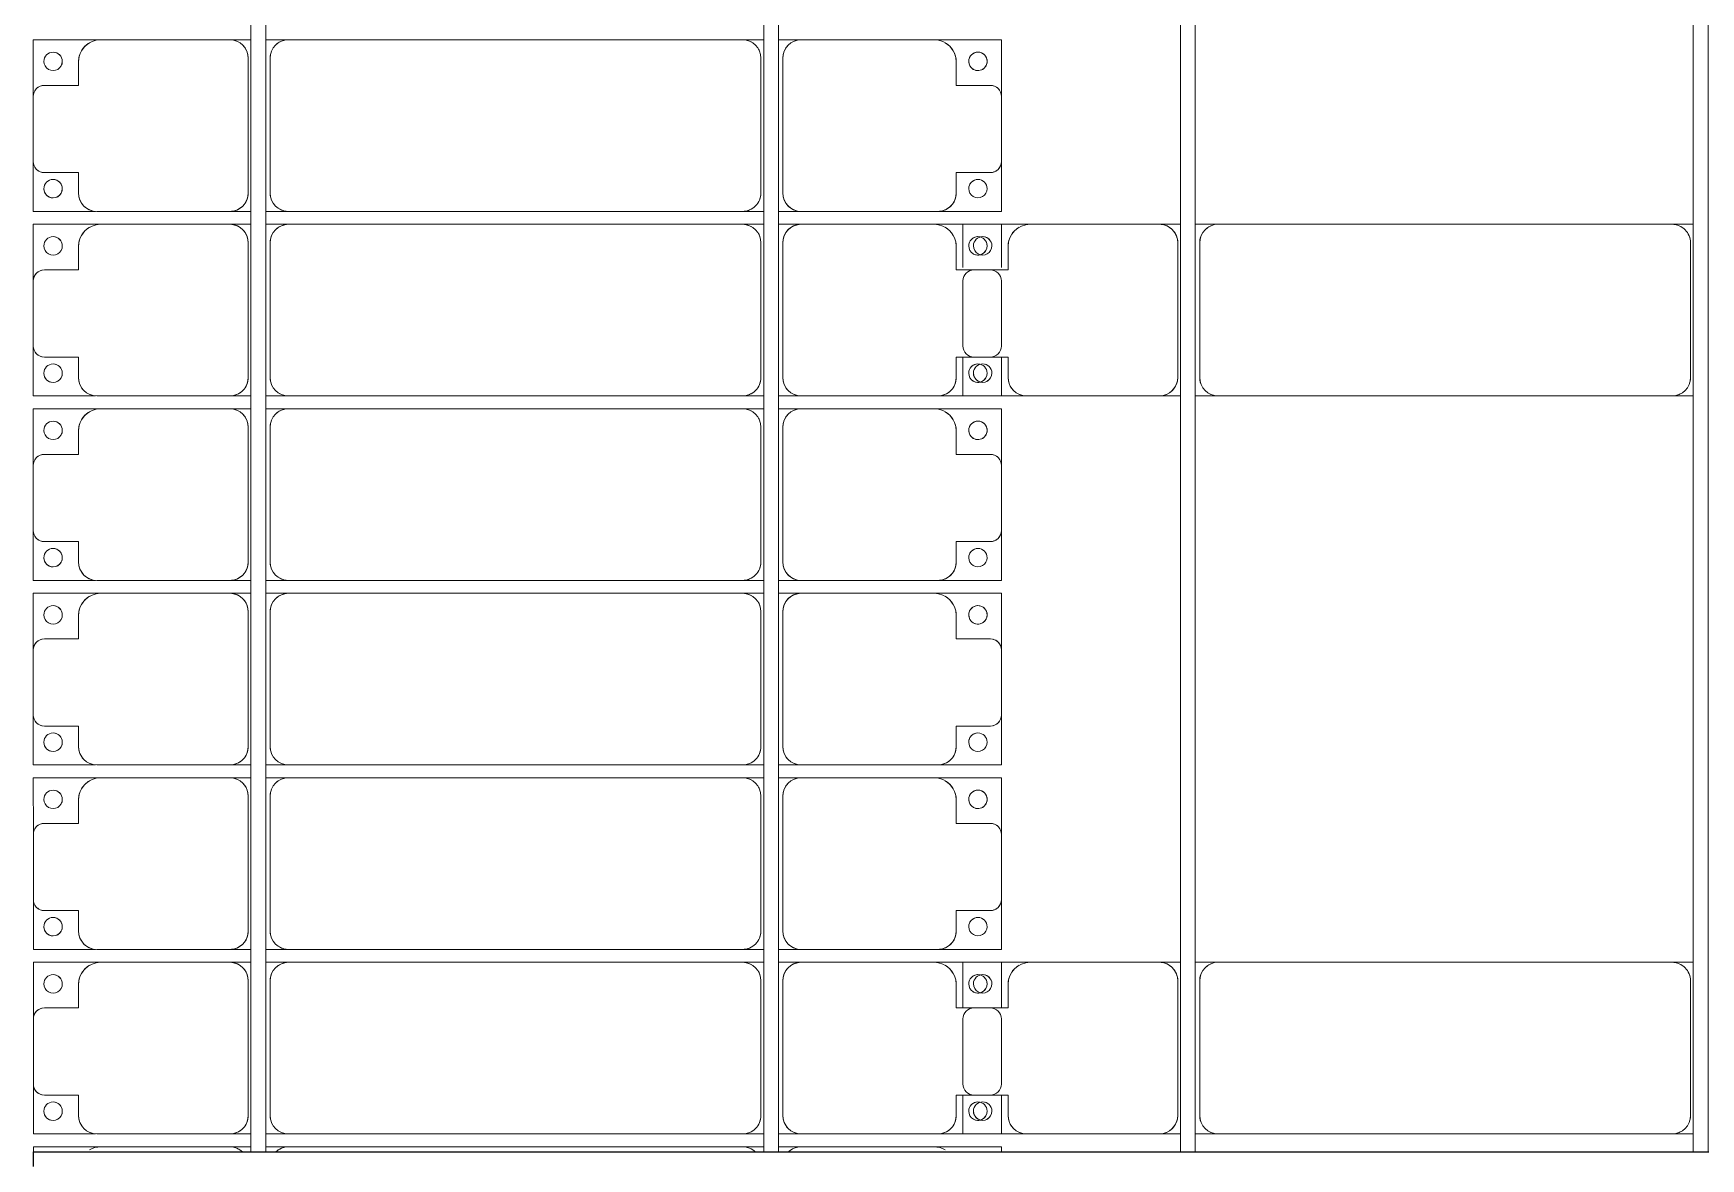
# Model space of a CAD drawing. Header units: millimetres. Extents: x -248177 to 167033, y 156986 to 268923.
# Drawn here: x -229723 to -225203, y 246440 to 249490 of the extents above; entities that cross this region are included whole.
import ezdxf

# ---------------------------------------------------------------- set-up
doc = ezdxf.new("R2010")
doc.units = ezdxf.units.MM
for name, color, linetype, lineweight in [('A-DETL-MBND', 5, 'Continuous', 9), ('A-GENM', 13, 'Continuous', 9), ('S-BEAM', 12, 'Continuous', 9)]:
    doc.layers.add(name, color=color, linetype=linetype, lineweight=lineweight)

# ---------------------------------------------------------------- blocks, each defined once
blk = doc.blocks.new('Dai phao do pin - DẢI PHAO ĐỠ PIN-V6-BỐ TRÍ KHUNG KẾT CẤU BÈ PIN 02')
at = {"layer": 'A-DETL-MBND', "color": 8}
for p, q in [((-1312.2, 241.6), (-1129.7, 241.6)), ((-1312.2, 124.5), (-1312.2, 241.6)), ((-1129.7, 241.6), (-1312.2, 241.6)), ((-779.7, 241.6), (-1129.7, 241.6)), ((-779.7, 241.6), (-722.2, 241.6)), ((-779.7, 241.6), (-722.2, 241.6)), ((-682.2, 241.6), (-620.3, 241.6)), ((-682.2, 241.6), (-620.3, 241.6)), ((610.3, 241.6), (-620.3, 241.6)), ((610.3, 241.6), (667.8, 241.6)), ((610.3, 241.6), (667.8, 241.6)), ((-1189.7, 181.6), (-1189.7, 118.2)), ((-729.7, -173.4), (-729.7, 191.6)), ((-670.3, 191.6), (-670.3, -173.4)), ((660.3, -173.4), (660.3, 191.6)), ((-1312.2, 143.8), (-1312.2, 132.4)), ((-1189.7, 118.2), (-1282.2, 118.2)), ((-1312.2, 88.2), (-1312.2, -88.2)), ((-1312.2, -223.4), (-1312.2, -118.2)), ((-1312.2, -125), (-1312.2, -137.6)), ((-1282.2, -118.2), (-1189.7, -118.2)), ((-1189.7, -118.2), (-1189.7, -173.4)), ((-1139.7, -223.4), (-1312.2, -223.4)), ((-1312.2, -223.4), (-1139.7, -223.4)), ((-1139.7, -223.4), (-779.7, -223.4)), ((-722.2, -223.4), (-779.7, -223.4)), ((-722.2, -223.4), (-779.7, -223.4)), ((-620.3, -223.4), (-682.2, -223.4)), ((-620.3, -223.4), (-682.2, -223.4)), ((-620.3, -223.4), (610.3, -223.4)), ((667.8, -223.4), (610.3, -223.4)), ((667.8, -223.4), (610.3, -223.4))]:
    blk.add_line(p, q, dxfattribs=at)
for centre, radius, start, end in [((-1129.7, 181.6), 60, 90, 180), ((-1129.7, 181.6), 60, 120, 180), ((-779.7, 191.6), 50, 360, 90), ((-779.7, 191.6), 50, 360, 75), ((-620.3, 191.6), 50, 90, 180), ((-620.3, 191.6), 50, 105, 135), ((610.3, 191.6), 50, 360, 90), ((610.3, 191.6), 50, 56.1526, 90), ((-1258.6, 183.2), 25, 0, 180), ((-1258.6, 183.2), 25, 90, 180), ((-1258.6, 183.2), 25, 180, 0), ((-1258.6, 183.2), 25, 180, 300), ((-1258.6, 183.2), 25, 30, 75), ((-620.3, 191.6), 50, 150, 180), ((610.3, 191.6), 50, 15, 30), ((-1282.2, 88.2), 30, 90, 180), ((-1282.2, -88.2), 30, 180, 270), ((-1258.6, -161.8), 25, 0, 180), ((-1258.6, -161.8), 25, 90, 180), ((-1258.6, -161.8), 25, 180, 0), ((-1258.6, -161.8), 25, 180, 270), ((-1258.6, -161.8), 25, 45, 75), ((-1258.6, -161.8), 25, 285, 330), ((-1139.7, -173.4), 50, 180, 270), ((-1139.7, -173.4), 50, 180, 255), ((-779.7, -173.4), 50, 270, 360), ((-779.7, -173.4), 50, 285, 360), ((-620.3, -173.4), 50, 180, 270), ((-620.3, -173.4), 50, 180, 210), ((610.3, -173.4), 50, 270, 360), ((610.3, -173.4), 50, 330, 360), ((-620.3, -173.4), 50, 240, 270), ((610.3, -173.4), 50, 285, 300)]:
    blk.add_arc(centre, radius, start, end, dxfattribs=at)
blk = doc.blocks.new('Dai phao do pin - DẢI PHAO ĐỠ PIN-V7-BỐ TRÍ KHUNG KẾT CẤU BÈ PIN 02')
at = {"layer": 'A-DETL-MBND', "color": 8}
for p, q in [((-1312.2, 241.6), (-1129.7, 241.6)), ((-1312.2, 118.2), (-1312.2, 241.6)), ((-1129.7, 241.6), (-1312.2, 241.6)), ((-779.7, 241.6), (-1129.7, 241.6)), ((-779.7, 241.6), (-722.2, 241.6)), ((-779.7, 241.6), (-722.2, 241.6)), ((-682.2, 241.6), (-620.3, 241.6)), ((-682.2, 241.6), (-620.3, 241.6)), ((610.3, 241.6), (-620.3, 241.6)), ((610.3, 241.6), (667.8, 241.6)), ((610.3, 241.6), (667.8, 241.6)), ((-1189.7, 181.6), (-1189.7, 118.2)), ((-729.7, -173.4), (-729.7, 191.6)), ((-670.3, 191.6), (-670.3, -173.4)), ((660.3, -173.4), (660.3, 191.6)), ((-1312.2, 143.8), (-1312.2, 132.4)), ((-1189.7, 118.2), (-1282.2, 118.2)), ((-1312.2, 88.2), (-1312.2, -88.2)), ((-1312.2, -223.4), (-1312.2, -118.2)), ((-1312.2, -125), (-1312.2, -137.6)), ((-1282.2, -118.2), (-1189.7, -118.2)), ((-1189.7, -118.2), (-1189.7, -173.4)), ((-1139.7, -223.4), (-1312.2, -223.4)), ((-1312.2, -223.4), (-1139.7, -223.4)), ((-1139.7, -223.4), (-779.7, -223.4)), ((-722.2, -223.4), (-779.7, -223.4)), ((-722.2, -223.4), (-779.7, -223.4)), ((-620.3, -223.4), (-682.2, -223.4)), ((-620.3, -223.4), (-682.2, -223.4)), ((-620.3, -223.4), (610.3, -223.4)), ((667.8, -223.4), (610.3, -223.4)), ((667.8, -223.4), (610.3, -223.4))]:
    blk.add_line(p, q, dxfattribs=at)
for centre, radius, start, end in [((-1129.7, 181.6), 60, 90, 180), ((-1129.7, 181.6), 60, 120, 180), ((-779.7, 191.6), 50, 360, 90), ((-779.7, 191.6), 50, 360, 75), ((-620.3, 191.6), 50, 90, 180), ((-620.3, 191.6), 50, 105, 135), ((610.3, 191.6), 50, 360, 90), ((610.3, 191.6), 50, 56.191, 90), ((-1258.6, 183.2), 25, 0, 180), ((-1258.6, 183.2), 25, 90, 180), ((-1258.6, 183.2), 25, 180, 0), ((-1258.6, 183.2), 25, 180, 300), ((-1258.6, 183.2), 25, 30, 75), ((-620.3, 191.6), 50, 150, 180), ((610.3, 191.6), 50, 15, 30), ((-1282.2, 88.2), 30, 90, 180), ((-1282.2, -88.2), 30, 180, 270), ((-1258.6, -161.8), 25, 0, 180), ((-1258.6, -161.8), 25, 90, 180), ((-1258.6, -161.8), 25, 180, 0), ((-1258.6, -161.8), 25, 180, 270), ((-1258.6, -161.8), 25, 45, 75), ((-1258.6, -161.8), 25, 285, 330), ((-1139.7, -173.4), 50, 180, 270), ((-1139.7, -173.4), 50, 180, 255), ((-779.7, -173.4), 50, 270, 360), ((-779.7, -173.4), 50, 285, 360), ((-620.3, -173.4), 50, 180, 270), ((-620.3, -173.4), 50, 180, 210), ((610.3, -173.4), 50, 270, 360), ((610.3, -173.4), 50, 330, 360), ((-620.3, -173.4), 50, 240, 270), ((610.3, -173.4), 50, 285, 300)]:
    blk.add_arc(centre, radius, start, end, dxfattribs=at)
blk = doc.blocks.new('Dải phao đi lại kèm đỡ invester - DẢI PHAO ĐI LẠI-17505-BỐ TRÍ KHUNG KẾT CẤU BÈ PIN 02')
at = {"layer": 'A-DETL-MBND', "color": 8}
for p, q in [((11258.4, 1312.2), (11411.8, 1312.2)), ((11258.4, 1129.7), (11258.4, 1312.2)), ((11258.4, 1312.2), (11258.4, 1129.7)), ((11411.8, 1312.2), (11258.4, 1312.2)), ((11588.2, 1312.2), (11411.8, 1312.2)), ((11588.2, 1312.2), (11723.4, 1312.2)), ((11723.4, 1312.2), (11588.2, 1312.2)), ((11723.4, 1312.2), (11723.4, 1139.7)), ((11723.4, 1139.7), (11723.4, 1312.2)), ((11758.4, 1312.2), (11875.5, 1312.2)), ((11758.4, 1129.7), (11758.4, 1312.2)), ((11758.4, 1312.2), (11758.4, 1129.7)), ((12088.2, 1312.2), (11911.8, 1312.2)), ((12118.2, 1312.2), (12223.4, 1312.2)), ((12223.4, 1312.2), (12223.4, 1139.7)), ((12223.4, 1139.7), (12223.4, 1312.2)), ((12258.4, 1312.2), (12411.8, 1312.2)), ((12258.4, 1129.7), (12258.4, 1312.2)), ((12258.4, 1312.2), (12258.4, 1129.7)), ((12411.8, 1312.2), (12258.4, 1312.2)), ((12588.2, 1312.2), (12411.8, 1312.2)), ((12588.2, 1312.2), (12723.4, 1312.2)), ((12723.4, 1312.2), (12588.2, 1312.2)), ((12723.4, 1312.2), (12723.4, 1139.7)), ((12723.4, 1139.7), (12723.4, 1312.2)), ((12758.4, 1312.2), (12911.8, 1312.2)), ((12758.4, 1129.7), (12758.4, 1312.2)), ((12758.4, 1312.2), (12758.4, 1129.7)), ((12911.8, 1312.2), (12758.4, 1312.2)), ((13088.2, 1312.2), (12911.8, 1312.2)), ((13088.2, 1312.2), (13223.4, 1312.2)), ((13223.4, 1312.2), (13088.2, 1312.2)), ((13223.4, 1312.2), (13223.4, 1139.7)), ((13223.4, 1139.7), (13223.4, 1312.2)), ((13258.4, 1312.2), (13411.8, 1312.2)), ((13258.4, 1129.7), (13258.4, 1312.2)), ((13258.4, 1312.2), (13258.4, 1129.7)), ((13411.8, 1312.2), (13258.4, 1312.2)), ((13588.2, 1312.2), (13411.8, 1312.2)), ((13588.2, 1312.2), (13723.4, 1312.2)), ((13723.4, 1312.2), (13588.2, 1312.2)), ((13723.4, 1312.2), (13723.4, 1139.7)), ((13723.4, 1139.7), (13723.4, 1312.2)), ((13758.4, 1312.2), (13881.8, 1312.2)), ((13758.4, 1129.7), (13758.4, 1312.2)), ((13758.4, 1312.2), (13758.4, 1129.7)), ((14088.2, 1312.2), (13911.8, 1312.2)), ((14118.2, 1312.2), (14223.4, 1312.2)), ((14223.4, 1312.2), (14223.4, 1139.7)), ((14223.4, 1139.7), (14223.4, 1312.2)), ((14258.4, 1312.2), (14271.7, 1312.2)), ((14258.4, 1129.7), (14258.4, 1312.2)), ((14258.4, 1312.2), (14258.4, 1129.7)), ((14271.7, 1312.2), (14258.4, 1312.2)), ((11381.8, 1282.2), (11381.8, 1189.7)), ((11618.2, 1189.7), (11618.2, 1282.2)), ((11881.8, 1282.2), (11881.8, 1189.7)), ((12118.2, 1189.7), (12118.2, 1282.2)), ((12381.8, 1282.2), (12381.8, 1189.7)), ((12618.2, 1189.7), (12618.2, 1282.2)), ((12881.8, 1282.2), (12881.8, 1189.7)), ((13118.2, 1189.7), (13118.2, 1282.2)), ((13381.8, 1282.2), (13381.8, 1189.7)), ((13618.2, 1189.7), (13618.2, 1282.2)), ((13881.8, 1282.2), (13881.8, 1189.7)), ((14118.2, 1189.7), (14118.2, 1282.2)), ((11381.8, 1189.7), (11318.4, 1189.7)), ((11673.4, 1189.7), (11618.2, 1189.7)), ((11881.8, 1189.7), (11818.4, 1189.7)), ((12173.4, 1189.7), (12118.2, 1189.7)), ((12381.8, 1189.7), (12318.4, 1189.7)), ((12673.4, 1189.7), (12618.2, 1189.7)), ((12881.8, 1189.7), (12818.4, 1189.7)), ((13173.4, 1189.7), (13118.2, 1189.7)), ((13381.8, 1189.7), (13318.4, 1189.7)), ((13673.4, 1189.7), (13618.2, 1189.7)), ((13881.8, 1189.7), (13818.4, 1189.7)), ((14173.4, 1189.7), (14118.2, 1189.7)), ((11723.4, 769.7), (11723.4, 1139.7)), ((12223.4, 769.7), (12223.4, 1139.7)), ((12723.4, 769.7), (12723.4, 1139.7)), ((13223.4, 769.7), (13223.4, 1139.7)), ((13723.4, 769.7), (13723.4, 1139.7)), ((14223.4, 769.7), (14223.4, 1139.7)), ((11258.4, 1129.7), (11258.4, 769.7)), ((11758.4, 1129.7), (11758.4, 769.7)), ((12258.4, 1129.7), (12258.4, 769.7)), ((12758.4, 1129.7), (12758.4, 769.7)), ((13258.4, 1129.7), (13258.4, 769.7)), ((13758.4, 1129.7), (13758.4, 769.7)), ((14258.4, 1129.7), (14258.4, 769.7)), ((11258.4, 707.8), (11258.4, 769.7)), ((11258.4, 707.8), (11258.4, 769.7)), ((11723.4, 769.7), (11723.4, 707.8)), ((11723.4, 769.7), (11723.4, 707.8)), ((11758.4, 707.8), (11758.4, 769.7)), ((11758.4, 707.8), (11758.4, 769.7)), ((12223.4, 769.7), (12223.4, 707.8)), ((12223.4, 769.7), (12223.4, 707.8)), ((12258.4, 707.8), (12258.4, 769.7)), ((12258.4, 707.8), (12258.4, 769.7)), ((12723.4, 769.7), (12723.4, 707.8)), ((12723.4, 769.7), (12723.4, 707.8)), ((12758.4, 707.8), (12758.4, 769.7)), ((12758.4, 707.8), (12758.4, 769.7)), ((13223.4, 769.7), (13223.4, 707.8)), ((13223.4, 769.7), (13223.4, 707.8)), ((13258.4, 707.8), (13258.4, 769.7)), ((13258.4, 707.8), (13258.4, 769.7)), ((13723.4, 769.7), (13723.4, 707.8)), ((13723.4, 769.7), (13723.4, 707.8)), ((13758.4, 707.8), (13758.4, 769.7)), ((13758.4, 707.8), (13758.4, 769.7)), ((14223.4, 769.7), (14223.4, 707.8)), ((14223.4, 769.7), (14223.4, 707.8)), ((14258.4, 707.8), (14258.4, 769.7)), ((14258.4, 707.8), (14258.4, 769.7)), ((11308.4, 719.7), (11673.4, 719.7)), ((11808.4, 719.7), (12173.4, 719.7)), ((12308.4, 719.7), (12673.4, 719.7)), ((12808.4, 719.7), (13173.4, 719.7)), ((13308.4, 719.7), (13673.4, 719.7)), ((13808.4, 719.7), (14173.4, 719.7)), ((11258.4, 610.3), (11258.4, 667.8)), ((11258.4, 610.3), (11258.4, 667.8)), ((11673.4, 660.3), (11308.4, 660.3)), ((11723.4, 667.8), (11723.4, 610.3)), ((11723.4, 667.8), (11723.4, 610.3)), ((11758.4, 610.3), (11758.4, 667.8)), ((11758.4, 610.3), (11758.4, 667.8)), ((12173.4, 660.3), (11808.4, 660.3)), ((12223.4, 667.8), (12223.4, 610.3)), ((12223.4, 667.8), (12223.4, 610.3)), ((12258.4, 610.3), (12258.4, 667.8)), ((12258.4, 610.3), (12258.4, 667.8)), ((12673.4, 660.3), (12308.4, 660.3)), ((12723.4, 667.8), (12723.4, 610.3)), ((12723.4, 667.8), (12723.4, 610.3)), ((12758.4, 610.3), (12758.4, 667.8)), ((12758.4, 610.3), (12758.4, 667.8)), ((13173.4, 660.3), (12808.4, 660.3)), ((13223.4, 667.8), (13223.4, 610.3)), ((13223.4, 667.8), (13223.4, 610.3)), ((13258.4, 610.3), (13258.4, 667.8)), ((13258.4, 610.3), (13258.4, 667.8)), ((13673.4, 660.3), (13308.4, 660.3)), ((13723.4, 667.8), (13723.4, 610.3)), ((13723.4, 667.8), (13723.4, 610.3)), ((13758.4, 610.3), (13758.4, 667.8)), ((13758.4, 610.3), (13758.4, 667.8)), ((14173.4, 660.3), (13808.4, 660.3)), ((14223.4, 667.8), (14223.4, 610.3)), ((14223.4, 667.8), (14223.4, 610.3)), ((14258.4, 610.3), (14258.4, 667.8)), ((14258.4, 610.3), (14258.4, 667.8)), ((11258.4, 610.3), (11258.4, -620.3)), ((11723.4, -620.3), (11723.4, 610.3)), ((11758.4, 610.3), (11758.4, -620.3)), ((12223.4, -620.3), (12223.4, 610.3)), ((12258.4, 610.3), (12258.4, -620.3)), ((12723.4, -620.3), (12723.4, 610.3)), ((12758.4, 610.3), (12758.4, -620.3)), ((13223.4, -620.3), (13223.4, 610.3)), ((13258.4, 610.3), (13258.4, -620.3)), ((13723.4, -620.3), (13723.4, 610.3)), ((13758.4, 610.3), (13758.4, -620.3)), ((14223.4, -620.3), (14223.4, 610.3)), ((14258.4, 610.3), (14258.4, -620.3)), ((11258.4, -682.2), (11258.4, -620.3)), ((11258.4, -682.2), (11258.4, -620.3)), ((11723.4, -620.3), (11723.4, -682.2)), ((11723.4, -620.3), (11723.4, -682.2)), ((11758.4, -682.2), (11758.4, -620.3)), ((11758.4, -682.2), (11758.4, -620.3)), ((12223.4, -620.3), (12223.4, -682.2)), ((12223.4, -620.3), (12223.4, -682.2)), ((12258.4, -682.2), (12258.4, -620.3)), ((12258.4, -682.2), (12258.4, -620.3)), ((12723.4, -620.3), (12723.4, -682.2)), ((12723.4, -620.3), (12723.4, -682.2)), ((12758.4, -682.2), (12758.4, -620.3)), ((12758.4, -682.2), (12758.4, -620.3)), ((13223.4, -620.3), (13223.4, -682.2)), ((13223.4, -620.3), (13223.4, -682.2)), ((13258.4, -682.2), (13258.4, -620.3)), ((13258.4, -682.2), (13258.4, -620.3)), ((13723.4, -620.3), (13723.4, -682.2)), ((13723.4, -620.3), (13723.4, -682.2)), ((13758.4, -682.2), (13758.4, -620.3)), ((13758.4, -682.2), (13758.4, -620.3)), ((14223.4, -620.3), (14223.4, -682.2)), ((14223.4, -620.3), (14223.4, -682.2)), ((14258.4, -682.2), (14258.4, -620.3)), ((14258.4, -682.2), (14258.4, -620.3)), ((11308.4, -670.3), (11673.4, -670.3)), ((11808.4, -670.3), (12173.4, -670.3)), ((12308.4, -670.3), (12673.4, -670.3)), ((12808.4, -670.3), (13173.4, -670.3)), ((13308.4, -670.3), (13673.4, -670.3)), ((13808.4, -670.3), (14173.4, -670.3)), ((11258.4, -779.7), (11258.4, -722.2)), ((11258.4, -779.7), (11258.4, -722.2)), ((11723.4, -722.2), (11723.4, -779.7)), ((11723.4, -722.2), (11723.4, -779.7)), ((11758.4, -779.7), (11758.4, -722.2)), ((11758.4, -779.7), (11758.4, -722.2)), ((12223.4, -722.2), (12223.4, -779.7)), ((12223.4, -722.2), (12223.4, -779.7)), ((12258.4, -779.7), (12258.4, -722.2)), ((12258.4, -779.7), (12258.4, -722.2)), ((12723.4, -722.2), (12723.4, -779.7)), ((12723.4, -722.2), (12723.4, -779.7)), ((12758.4, -779.7), (12758.4, -722.2)), ((12758.4, -779.7), (12758.4, -722.2)), ((13223.4, -722.2), (13223.4, -779.7)), ((13223.4, -722.2), (13223.4, -779.7)), ((13258.4, -779.7), (13258.4, -722.2)), ((13258.4, -779.7), (13258.4, -722.2)), ((13723.4, -722.2), (13723.4, -779.7)), ((13723.4, -722.2), (13723.4, -779.7)), ((13758.4, -779.7), (13758.4, -722.2)), ((13758.4, -779.7), (13758.4, -722.2)), ((14223.4, -722.2), (14223.4, -779.7)), ((14223.4, -722.2), (14223.4, -779.7)), ((14258.4, -779.7), (14258.4, -722.2)), ((14258.4, -779.7), (14258.4, -722.2)), ((11673.4, -729.7), (11308.4, -729.7)), ((12173.4, -729.7), (11808.4, -729.7)), ((12673.4, -729.7), (12308.4, -729.7)), ((13173.4, -729.7), (12808.4, -729.7)), ((13673.4, -729.7), (13308.4, -729.7)), ((14173.4, -729.7), (13808.4, -729.7)), ((11258.4, -779.7), (11258.4, -1129.7)), ((11723.4, -1139.7), (11723.4, -779.7)), ((11758.4, -779.7), (11758.4, -1129.7)), ((12223.4, -1139.7), (12223.4, -779.7)), ((12258.4, -779.7), (12258.4, -1129.7)), ((12723.4, -1139.7), (12723.4, -779.7)), ((12758.4, -779.7), (12758.4, -1129.7)), ((13223.4, -1139.7), (13223.4, -779.7)), ((13258.4, -779.7), (13258.4, -1129.7)), ((13723.4, -1139.7), (13723.4, -779.7)), ((13758.4, -779.7), (13758.4, -1129.7)), ((14223.4, -1139.7), (14223.4, -779.7)), ((14258.4, -779.7), (14258.4, -1129.7)), ((11258.4, -1312.2), (11258.4, -1129.7)), ((11258.4, -1129.7), (11258.4, -1312.2)), ((11758.4, -1312.2), (11758.4, -1129.7)), ((11758.4, -1129.7), (11758.4, -1312.2)), ((12258.4, -1312.2), (12258.4, -1129.7)), ((12258.4, -1129.7), (12258.4, -1312.2)), ((12758.4, -1312.2), (12758.4, -1129.7)), ((12758.4, -1129.7), (12758.4, -1312.2)), ((13258.4, -1312.2), (13258.4, -1129.7)), ((13258.4, -1129.7), (13258.4, -1312.2)), ((13758.4, -1312.2), (13758.4, -1129.7)), ((13758.4, -1129.7), (13758.4, -1312.2)), ((14258.4, -1312.2), (14258.4, -1129.7)), ((14258.4, -1129.7), (14258.4, -1312.2)), ((11723.4, -1143.6), (11723.4, -1312.2)), ((11723.4, -1312.2), (11723.4, -1143.6)), ((12223.4, -1143.6), (12223.4, -1312.2)), ((12223.4, -1312.2), (12223.4, -1143.6)), ((12723.4, -1143.6), (12723.4, -1312.2)), ((12723.4, -1312.2), (12723.4, -1143.6)), ((13223.4, -1143.6), (13223.4, -1312.2)), ((13223.4, -1312.2), (13223.4, -1143.6)), ((13723.4, -1143.6), (13723.4, -1312.2)), ((13723.4, -1312.2), (13723.4, -1143.6)), ((14223.4, -1143.7), (14223.4, -1312.2)), ((14223.4, -1312.2), (14223.4, -1143.7)), ((11318.4, -1189.7), (11381.8, -1189.7)), ((11381.8, -1189.7), (11381.8, -1282.2)), ((11618.2, -1282.2), (11618.2, -1189.7)), ((11618.2, -1189.7), (11673.4, -1189.7)), ((11818.4, -1189.7), (11881.8, -1189.7)), ((11881.8, -1189.7), (11881.8, -1282.2)), ((12118.2, -1282.2), (12118.2, -1189.7)), ((12118.2, -1189.7), (12173.4, -1189.7)), ((12318.4, -1189.7), (12381.8, -1189.7)), ((12381.8, -1189.7), (12381.8, -1282.2)), ((12618.2, -1282.2), (12618.2, -1189.7)), ((12618.2, -1189.7), (12673.4, -1189.7)), ((12818.4, -1189.7), (12881.8, -1189.7)), ((12881.8, -1189.7), (12881.8, -1282.2)), ((13118.2, -1282.2), (13118.2, -1189.7)), ((13118.2, -1189.7), (13173.4, -1189.7)), ((13318.4, -1189.7), (13381.8, -1189.7)), ((13381.8, -1189.7), (13381.8, -1282.2)), ((13618.2, -1282.2), (13618.2, -1189.7)), ((13618.2, -1189.7), (13673.4, -1189.7)), ((13818.4, -1189.7), (13881.8, -1189.7)), ((13881.8, -1189.7), (13881.8, -1282.2)), ((14118.2, -1282.2), (14118.2, -1189.7)), ((14118.2, -1189.7), (14173.4, -1189.7)), ((11411.8, -1312.2), (11258.4, -1312.2)), ((11258.4, -1312.2), (11411.8, -1312.2)), ((11411.8, -1312.2), (11588.2, -1312.2)), ((11723.4, -1312.2), (11588.2, -1312.2)), ((11588.2, -1312.2), (11723.4, -1312.2)), ((11911.8, -1312.2), (11758.4, -1312.2)), ((11758.4, -1312.2), (11911.8, -1312.2)), ((11911.8, -1312.2), (12088.2, -1312.2)), ((12223.4, -1312.2), (12088.2, -1312.2)), ((12088.2, -1312.2), (12223.4, -1312.2)), ((12411.8, -1312.2), (12258.4, -1312.2)), ((12258.4, -1312.2), (12411.8, -1312.2)), ((12411.8, -1312.2), (12588.2, -1312.2)), ((12723.4, -1312.2), (12588.2, -1312.2)), ((12588.2, -1312.2), (12723.4, -1312.2)), ((12911.8, -1312.2), (12758.4, -1312.2)), ((12758.4, -1312.2), (12911.8, -1312.2)), ((12911.8, -1312.2), (13088.2, -1312.2)), ((13223.4, -1312.2), (13088.2, -1312.2)), ((13088.2, -1312.2), (13223.4, -1312.2)), ((13411.8, -1312.2), (13258.4, -1312.2)), ((13258.4, -1312.2), (13411.8, -1312.2)), ((13411.8, -1312.2), (13588.2, -1312.2)), ((13723.4, -1312.2), (13588.2, -1312.2)), ((13588.2, -1312.2), (13723.4, -1312.2)), ((13911.8, -1312.2), (13758.4, -1312.2)), ((13758.4, -1312.2), (13911.8, -1312.2)), ((13911.8, -1312.2), (14088.2, -1312.2)), ((14223.4, -1312.2), (14088.2, -1312.2)), ((14088.2, -1312.2), (14223.4, -1312.2)), ((14271.7, -1312.2), (14258.4, -1312.2)), ((14258.4, -1312.2), (14271.7, -1312.2))]:
    blk.add_line(p, q, dxfattribs=at)
for centre, radius, start, end in [((11411.8, 1282.2), 30, 90, 180), ((11411.8, 1282.2), 30, 105, 165), ((11588.2, 1282.2), 30, 360, 90), ((11588.2, 1282.2), 30, 60, 75), ((11588.2, 1282.2), 30, 15, 75), ((11588.2, 1282.2), 30, 60, 75), ((11911.8, 1282.2), 30, 90, 180), ((12088.2, 1282.2), 30, 360, 90), ((12411.8, 1282.2), 30, 90, 180), ((12411.8, 1282.2), 30, 105, 165), ((12588.2, 1282.2), 30, 360, 90), ((12588.2, 1282.2), 30, 60, 75), ((12588.2, 1282.2), 30, 15, 75), ((12588.2, 1282.2), 30, 60, 75), ((12911.8, 1282.2), 30, 90, 180), ((12911.8, 1282.2), 30, 105, 165), ((13088.2, 1282.2), 30, 360, 90), ((13088.2, 1282.2), 30, 60, 75), ((13088.2, 1282.2), 30, 15, 75), ((13088.2, 1282.2), 30, 60, 75), ((13411.8, 1282.2), 30, 90, 180), ((13411.8, 1282.2), 30, 105, 165), ((13588.2, 1282.2), 30, 360, 90), ((13588.2, 1282.2), 30, 60, 75), ((13588.2, 1282.2), 30, 15, 75), ((13588.2, 1282.2), 30, 60, 75), ((13911.8, 1282.2), 30, 90, 180), ((14088.2, 1282.2), 30, 360, 90), ((11316.8, 1248.6), 25, 90, 270), ((11316.8, 1248.6), 25, 90, 255), ((11316.8, 1248.6), 25, 270, 90), ((11316.8, 1248.6), 25, 300, 90), ((11411.8, 1282.2), 30, 135, 165), ((11411.8, 1282.2), 30, 135, 165), ((11588.2, 1282.2), 30, 15, 30), ((11588.2, 1282.2), 30, 15, 30), ((11661.8, 1248.6), 25, 90, 270), ((11661.8, 1248.6), 25, 90, 180), ((11661.8, 1248.6), 25, 270, 90), ((11661.8, 1248.6), 25, 270, 90), ((11816.8, 1248.6), 25, 90, 270), ((11816.8, 1248.6), 25, 90, 225), ((11816.8, 1248.6), 25, 270, 90), ((11816.8, 1248.6), 25, 315, 90), ((12161.8, 1248.6), 25, 90, 270), ((12161.8, 1248.6), 25, 90, 180), ((12161.8, 1248.6), 25, 270, 90), ((12161.8, 1248.6), 25, 315, 90), ((12316.8, 1248.6), 25, 90, 270), ((12316.8, 1248.6), 25, 90, 255), ((12316.8, 1248.6), 25, 270, 90), ((12316.8, 1248.6), 25, 300, 90), ((12411.8, 1282.2), 30, 135, 165), ((12411.8, 1282.2), 30, 135, 165), ((12588.2, 1282.2), 30, 15, 30), ((12588.2, 1282.2), 30, 15, 30), ((12661.8, 1248.6), 25, 90, 270), ((12661.8, 1248.6), 25, 90, 180), ((12661.8, 1248.6), 25, 270, 90), ((12661.8, 1248.6), 25, 270, 90), ((12816.8, 1248.6), 25, 90, 270), ((12816.8, 1248.6), 25, 90, 255), ((12816.8, 1248.6), 25, 270, 90), ((12816.8, 1248.6), 25, 300, 90), ((12911.8, 1282.2), 30, 135, 165), ((12911.8, 1282.2), 30, 135, 165), ((13088.2, 1282.2), 30, 15, 30), ((13088.2, 1282.2), 30, 15, 30), ((13161.8, 1248.6), 25, 90, 270), ((13161.8, 1248.6), 25, 90, 180), ((13161.8, 1248.6), 25, 270, 90), ((13161.8, 1248.6), 25, 270, 90), ((13316.8, 1248.6), 25, 90, 270), ((13316.8, 1248.6), 25, 90, 255), ((13316.8, 1248.6), 25, 270, 90), ((13316.8, 1248.6), 25, 300, 90), ((13411.8, 1282.2), 30, 135, 165), ((13411.8, 1282.2), 30, 135, 165), ((13588.2, 1282.2), 30, 15, 30), ((13588.2, 1282.2), 30, 15, 30), ((13661.8, 1248.6), 25, 90, 270), ((13661.8, 1248.6), 25, 90, 180), ((13661.8, 1248.6), 25, 270, 90), ((13661.8, 1248.6), 25, 270, 90), ((13816.8, 1248.6), 25, 90, 270), ((13816.8, 1248.6), 25, 90, 225), ((13816.8, 1248.6), 25, 270, 90), ((13816.8, 1248.6), 25, 315, 90), ((14161.8, 1248.6), 25, 90, 270), ((14161.8, 1248.6), 25, 90, 180), ((14161.8, 1248.6), 25, 270, 90), ((14161.8, 1248.6), 25, 315, 90), ((11316.8, 1248.6), 25, 270, 285), ((11661.8, 1248.6), 25, 195, 255), ((12161.8, 1248.6), 25, 195, 225), ((12316.8, 1248.6), 25, 270, 285), ((12661.8, 1248.6), 25, 195, 255), ((12816.8, 1248.6), 25, 270, 285), ((13161.8, 1248.6), 25, 195, 255), ((13316.8, 1248.6), 25, 270, 285), ((13661.8, 1248.6), 25, 195, 255), ((14161.8, 1248.6), 25, 195, 225), ((11318.4, 1129.7), 60, 90, 180), ((11318.4, 1129.7), 60, 90, 150), ((11673.4, 1139.7), 50, 360, 90), ((11673.4, 1139.7), 50, 15, 90), ((11818.4, 1129.7), 60, 90, 180), ((11818.4, 1129.7), 60, 90, 150), ((12173.4, 1139.7), 50, 360, 90), ((12173.4, 1139.7), 50, 15, 90), ((12318.4, 1129.7), 60, 90, 180), ((12318.4, 1129.7), 60, 90, 150), ((12673.4, 1139.7), 50, 360, 90), ((12673.4, 1139.7), 50, 15, 90), ((12818.4, 1129.7), 60, 90, 180), ((12818.4, 1129.7), 60, 90, 150), ((13173.4, 1139.7), 50, 0, 90), ((13173.4, 1139.7), 50, 15, 90), ((13318.4, 1129.7), 60, 90, 180), ((13318.4, 1129.7), 60, 90, 150), ((13673.4, 1139.7), 50, 360, 90), ((13673.4, 1139.7), 50, 15, 90), ((13818.4, 1129.7), 60, 90, 180), ((13818.4, 1129.7), 60, 90, 150), ((14173.4, 1139.7), 50, 360, 90), ((14173.4, 1139.7), 50, 15, 90), ((14318.4, 1129.7), 60, 150, 180), ((11308.4, 769.7), 50, 180, 270), ((11673.4, 769.7), 50, 270, 0), ((11808.4, 769.7), 50, 180, 270), ((12173.4, 769.7), 50, 270, 360), ((12308.4, 769.7), 50, 180, 270), ((12673.4, 769.7), 50, 270, 360), ((12808.4, 769.7), 50, 180, 270), ((13173.4, 769.7), 50, 270, 0), ((13308.4, 769.7), 50, 180, 270), ((13673.4, 769.7), 50, 270, 0), ((13808.4, 769.7), 50, 180, 270), ((14173.4, 769.7), 50, 270, 0), ((14308.4, 769.7), 50, 180, 225), ((11308.4, 769.7), 50, 195, 270), ((11673.4, 769.7), 50, 270, 345), ((11808.4, 769.7), 50, 195, 270), ((12173.4, 769.7), 50, 270, 345), ((12308.4, 769.7), 50, 195, 270), ((12673.4, 769.7), 50, 270, 345), ((12808.4, 769.7), 50, 195, 270), ((13173.4, 769.7), 50, 270, 345), ((13308.4, 769.7), 50, 195, 270), ((13673.4, 769.7), 50, 270, 345), ((13808.4, 769.7), 50, 195, 270), ((14173.4, 769.7), 50, 270, 345), ((14308.4, 769.7), 50, 195, 225), ((11308.4, 610.3), 50, 90, 180), ((11308.4, 610.3), 50, 150, 180), ((11308.4, 610.3), 50, 105, 120), ((11673.4, 610.3), 50, 360, 90), ((11673.4, 610.3), 50, 60, 90), ((11673.4, 610.3), 50, 15, 30), ((11808.4, 610.3), 50, 90, 180), ((11808.4, 610.3), 50, 150, 180), ((11808.4, 610.3), 50, 105, 120), ((12173.4, 610.3), 50, 360, 90), ((12173.4, 610.3), 50, 60, 90), ((12173.4, 610.3), 50, 15, 30), ((12308.4, 610.3), 50, 90, 180), ((12308.4, 610.3), 50, 150, 180), ((12308.4, 610.3), 50, 105, 120), ((12673.4, 610.3), 50, 360, 90), ((12673.4, 610.3), 50, 60, 90), ((12673.4, 610.3), 50, 15, 30), ((12808.4, 610.3), 50, 90, 180), ((12808.4, 610.3), 50, 150, 180), ((12808.4, 610.3), 50, 105, 120), ((13173.4, 610.3), 50, 360, 90), ((13173.4, 610.3), 50, 60, 90), ((13173.4, 610.3), 50, 15, 30), ((13308.4, 610.3), 50, 90, 180), ((13308.4, 610.3), 50, 150, 180), ((13308.4, 610.3), 50, 105, 120), ((13673.4, 610.3), 50, 360, 90), ((13673.4, 610.3), 50, 60, 90), ((13673.4, 610.3), 50, 15, 30), ((13808.4, 610.3), 50, 90, 180), ((13808.4, 610.3), 50, 150, 180), ((13808.4, 610.3), 50, 105, 120), ((14173.4, 610.3), 50, 0, 90), ((14173.4, 610.3), 50, 60, 90), ((14173.4, 610.3), 50, 15, 30), ((14308.4, 610.3), 50, 135, 180), ((14308.4, 610.3), 50, 150, 180), ((11308.4, -620.3), 50, 180, 270), ((11673.4, -620.3), 50, 270, 0), ((11673.4, -620.3), 50, 330, 0), ((11808.4, -620.3), 50, 180, 270), ((12173.4, -620.3), 50, 270, 0), ((12173.4, -620.3), 50, 330, 0), ((12308.4, -620.3), 50, 180, 270), ((12673.4, -620.3), 50, 270, 0), ((12673.4, -620.3), 50, 330, 360), ((12808.4, -620.3), 50, 180, 270), ((13173.4, -620.3), 50, 270, 0), ((13173.4, -620.3), 50, 330, 0), ((13308.4, -620.3), 50, 180, 270), ((13673.4, -620.3), 50, 270, 0), ((13673.4, -620.3), 50, 330, 0), ((13808.4, -620.3), 50, 180, 270), ((14173.4, -620.3), 50, 270, 0), ((14173.4, -620.3), 50, 330, 360), ((14308.4, -620.3), 50, 180, 225), ((11308.4, -620.3), 50, 195, 225), ((11308.4, -620.3), 50, 240, 270), ((11673.4, -620.3), 50, 270, 300), ((11808.4, -620.3), 50, 195, 225), ((11808.4, -620.3), 50, 240, 270), ((12173.4, -620.3), 50, 270, 300), ((12308.4, -620.3), 50, 195, 225), ((12308.4, -620.3), 50, 240, 270), ((12673.4, -620.3), 50, 270, 300), ((12808.4, -620.3), 50, 195, 225), ((12808.4, -620.3), 50, 240, 270), ((13173.4, -620.3), 50, 270, 300), ((13308.4, -620.3), 50, 195, 225), ((13308.4, -620.3), 50, 240, 270), ((13673.4, -620.3), 50, 270, 300), ((13808.4, -620.3), 50, 195, 225), ((13808.4, -620.3), 50, 240, 270), ((14173.4, -620.3), 50, 270, 300), ((14308.4, -620.3), 50, 195, 225), ((11308.4, -779.7), 50, 90, 180), ((11308.4, -779.7), 50, 90, 165), ((11673.4, -779.7), 50, 360, 90), ((11673.4, -779.7), 50, 15, 90), ((11808.4, -779.7), 50, 90, 180), ((11808.4, -779.7), 50, 90, 165), ((12173.4, -779.7), 50, 360, 90), ((12173.4, -779.7), 50, 15, 90), ((12308.4, -779.7), 50, 90, 180), ((12308.4, -779.7), 50, 90, 165), ((12673.4, -779.7), 50, 360, 90), ((12673.4, -779.7), 50, 15, 90), ((12808.4, -779.7), 50, 90, 180), ((12808.4, -779.7), 50, 90, 165), ((13173.4, -779.7), 50, 360, 90), ((13173.4, -779.7), 50, 15, 90), ((13308.4, -779.7), 50, 90, 180), ((13308.4, -779.7), 50, 90, 165), ((13673.4, -779.7), 50, 360, 90), ((13673.4, -779.7), 50, 15, 90), ((13808.4, -779.7), 50, 90, 180), ((13808.4, -779.7), 50, 90, 165), ((14173.4, -779.7), 50, 360, 90), ((14173.4, -779.7), 50, 15, 90), ((14308.4, -779.7), 50, 135, 180), ((14308.4, -779.7), 50, 135, 165), ((11318.4, -1129.7), 60, 180, 270), ((11818.4, -1129.7), 60, 180, 270), ((12318.4, -1129.7), 60, 180, 270), ((12818.4, -1129.7), 60, 180, 270), ((13318.4, -1129.7), 60, 180, 270), ((13818.4, -1129.7), 60, 180, 270), ((14318.4, -1129.7), 60, 180, 210), ((11318.4, -1129.7), 60, 210, 270), ((11673.4, -1139.7), 50, 270, 360), ((11673.4, -1139.7), 50, 270, 345), ((11818.4, -1129.7), 60, 210, 270), ((12173.4, -1139.7), 50, 270, 360), ((12173.4, -1139.7), 50, 270, 345), ((12318.4, -1129.7), 60, 210, 270), ((12673.4, -1139.7), 50, 270, 360), ((12673.4, -1139.7), 50, 270, 345), ((12818.4, -1129.7), 60, 210, 270), ((13173.4, -1139.7), 50, 270, 360), ((13173.4, -1139.7), 50, 270, 345), ((13318.4, -1129.7), 60, 210, 270), ((13673.4, -1139.7), 50, 270, 360), ((13673.4, -1139.7), 50, 270, 345), ((13818.4, -1129.7), 60, 210, 270), ((14173.4, -1139.7), 50, 270, 360), ((14173.4, -1139.7), 50, 270, 345), ((11316.8, -1258.6), 25, 90, 270), ((11316.8, -1258.6), 25, 180, 270), ((11316.8, -1258.6), 25, 90, 165), ((11316.8, -1258.6), 25, 270, 90), ((11316.8, -1258.6), 25, 60, 90), ((11316.8, -1258.6), 25, 270, 30), ((11661.8, -1258.6), 25, 90, 270), ((11661.8, -1258.6), 25, 180, 270), ((11661.8, -1258.6), 25, 90, 165), ((11661.8, -1258.6), 25, 270, 90), ((11661.8, -1258.6), 25, 15, 90), ((11661.8, -1258.6), 25, 270, 360), ((11816.8, -1258.6), 25, 90, 270), ((11816.8, -1258.6), 25, 180, 270), ((11816.8, -1258.6), 25, 90, 165), ((11816.8, -1258.6), 25, 270, 90), ((11816.8, -1258.6), 25, 60, 90), ((11816.8, -1258.6), 25, 270, 30), ((12161.8, -1258.6), 25, 90, 270), ((12161.8, -1258.6), 25, 180, 270), ((12161.8, -1258.6), 25, 90, 165), ((12161.8, -1258.6), 25, 270, 90), ((12161.8, -1258.6), 25, 15, 90), ((12161.8, -1258.6), 25, 270, 0), ((12316.8, -1258.6), 25, 90, 270), ((12316.8, -1258.6), 25, 180, 270), ((12316.8, -1258.6), 25, 90, 165), ((12316.8, -1258.6), 25, 270, 90), ((12316.8, -1258.6), 25, 60, 90), ((12316.8, -1258.6), 25, 270, 30), ((12661.8, -1258.6), 25, 90, 270), ((12661.8, -1258.6), 25, 180, 270), ((12661.8, -1258.6), 25, 90, 165), ((12661.8, -1258.6), 25, 270, 90), ((12661.8, -1258.6), 25, 15, 90), ((12661.8, -1258.6), 25, 270, 360), ((12816.8, -1258.6), 25, 90, 270), ((12816.8, -1258.6), 25, 180, 270), ((12816.8, -1258.6), 25, 90, 165), ((12816.8, -1258.6), 25, 270, 90), ((12816.8, -1258.6), 25, 60, 90), ((12816.8, -1258.6), 25, 270, 30), ((13161.8, -1258.6), 25, 90, 270), ((13161.8, -1258.6), 25, 180, 270), ((13161.8, -1258.6), 25, 90, 165), ((13161.8, -1258.6), 25, 270, 90), ((13161.8, -1258.6), 25, 15, 90), ((13161.8, -1258.6), 25, 270, 0), ((13316.8, -1258.6), 25, 90, 270), ((13316.8, -1258.6), 25, 180, 270), ((13316.8, -1258.6), 25, 90, 165), ((13316.8, -1258.6), 25, 270, 90), ((13316.8, -1258.6), 25, 60, 90), ((13316.8, -1258.6), 25, 270, 30), ((13661.8, -1258.6), 25, 90, 270), ((13661.8, -1258.6), 25, 180, 270), ((13661.8, -1258.6), 25, 90, 165), ((13661.8, -1258.6), 25, 270, 90), ((13661.8, -1258.6), 25, 15, 90), ((13661.8, -1258.6), 25, 270, 360), ((13816.8, -1258.6), 25, 90, 270), ((13816.8, -1258.6), 25, 180, 270), ((13816.8, -1258.6), 25, 90, 165), ((13816.8, -1258.6), 25, 270, 90), ((13816.8, -1258.6), 25, 60, 90), ((13816.8, -1258.6), 25, 270, 30), ((14161.8, -1258.6), 25, 90, 270), ((14161.8, -1258.6), 25, 180, 270), ((14161.8, -1258.6), 25, 90, 165), ((14161.8, -1258.6), 25, 270, 90), ((14161.8, -1258.6), 25, 15, 90), ((14161.8, -1258.6), 25, 270, 360), ((11411.8, -1282.2), 30, 180, 270), ((11411.8, -1282.2), 30, 195, 225), ((11411.8, -1282.2), 30, 195, 255), ((11411.8, -1282.2), 30, 195, 225), ((11588.2, -1282.2), 30, 270, 360), ((11588.2, -1282.2), 30, 285, 345), ((11588.2, -1282.2), 30, 285, 300), ((11588.2, -1282.2), 30, 285, 300), ((11588.2, -1282.2), 30, 315, 345), ((11588.2, -1282.2), 30, 315, 345), ((11911.8, -1282.2), 30, 180, 270), ((11911.8, -1282.2), 30, 195, 225), ((11911.8, -1282.2), 30, 195, 255), ((11911.8, -1282.2), 30, 195, 225), ((12088.2, -1282.2), 30, 270, 360), ((12088.2, -1282.2), 30, 285, 345), ((12088.2, -1282.2), 30, 285, 300), ((12088.2, -1282.2), 30, 285, 300), ((12088.2, -1282.2), 30, 315, 345), ((12088.2, -1282.2), 30, 315, 345), ((12411.8, -1282.2), 30, 180, 270), ((12411.8, -1282.2), 30, 195, 225), ((12411.8, -1282.2), 30, 195, 255), ((12411.8, -1282.2), 30, 195, 225), ((12588.2, -1282.2), 30, 270, 0), ((12588.2, -1282.2), 30, 285, 345), ((12588.2, -1282.2), 30, 285, 300), ((12588.2, -1282.2), 30, 285, 300), ((12588.2, -1282.2), 30, 315, 345), ((12588.2, -1282.2), 30, 315, 345), ((12911.8, -1282.2), 30, 180, 270), ((12911.8, -1282.2), 30, 195, 225), ((12911.8, -1282.2), 30, 195, 255), ((12911.8, -1282.2), 30, 195, 225), ((13088.2, -1282.2), 30, 270, 360), ((13088.2, -1282.2), 30, 285, 345), ((13088.2, -1282.2), 30, 285, 300), ((13088.2, -1282.2), 30, 285, 300), ((13088.2, -1282.2), 30, 315, 345), ((13088.2, -1282.2), 30, 315, 345), ((13411.8, -1282.2), 30, 180, 270), ((13411.8, -1282.2), 30, 195, 225), ((13411.8, -1282.2), 30, 195, 255), ((13411.8, -1282.2), 30, 195, 225), ((13588.2, -1282.2), 30, 270, 0), ((13588.2, -1282.2), 30, 285, 345), ((13588.2, -1282.2), 30, 285, 300), ((13588.2, -1282.2), 30, 285, 300), ((13588.2, -1282.2), 30, 315, 345), ((13588.2, -1282.2), 30, 315, 345), ((13911.8, -1282.2), 30, 180, 270), ((13911.8, -1282.2), 30, 195, 225), ((13911.8, -1282.2), 30, 195, 255), ((13911.8, -1282.2), 30, 195, 225), ((14088.2, -1282.2), 30, 270, 0), ((14088.2, -1282.2), 30, 285, 345), ((14088.2, -1282.2), 30, 285, 300), ((14088.2, -1282.2), 30, 285, 300), ((14088.2, -1282.2), 30, 315, 345), ((14088.2, -1282.2), 30, 315, 345)]:
    blk.add_arc(centre, radius, start, end, dxfattribs=at)
blk = doc.blocks.new('Dầm C52 - Dầm C52-24592-BỐ TRÍ KHUNG KẾT CẤU BÈ PIN 02')
at = {"layer": 'S-BEAM', "color": 1}
for p, q in [((25807.1, 20), (31767.1, 20)), ((31767.1, -20), (25807.1, -20))]:
    blk.add_line(p, q, dxfattribs=at)
blk = doc.blocks.new('Dầm C52 - Hộp 40x60-25239-BỐ TRÍ KHUNG KẾT CẤU BÈ PIN 02')
at = {"layer": 'S-BEAM', "color": 3, "lineweight": 25}
for p, q in [((-146407.2, -20), (-146407.2, 20)), ((-146407.2, 20), (146407.2, 20))]:
    blk.add_line(p, q, dxfattribs=at)
blk = doc.blocks.new('HOBANMONG_BEPIN 2_rvt-1-BỐ TRÍ KHUNG KẾT CẤU BÈ PIN 02')
at = {"layer": 'A-GENM', "lineweight": 9}
for name, p, rotation in [('Dải phao đi lại kèm đỡ invester - DẢI PHAO ĐI LẠI-17505-BỐ TRÍ KHUNG KẾT CẤU BÈ PIN 02', (-228411.4, 260730.9), 270.0007586098948), ('Dai phao do pin - DẢI PHAO ĐỠ PIN-V6-BỐ TRÍ KHUNG KẾT CẤU BÈ PIN 02', (-225891.2, 248731), 0.0007586094741477002), ('Dai phao do pin - DẢI PHAO ĐỠ PIN-V7-BỐ TRÍ KHUNG KẾT CẤU BÈ PIN 02', (-225891.2, 246731), 0.0007586094741477002)]:
    blk.add_blockref(name, p, dxfattribs=dict(at, rotation=rotation))
at = {"layer": 'S-BEAM', "lineweight": 9}
for name, p, rotation in [('Dầm C52 - Dầm C52-24592-BỐ TRÍ KHUNG KẾT CẤU BÈ PIN 02', (-229113, 220652.2), 90.00075860989138), ('Dầm C52 - Dầm C52-24592-BỐ TRÍ KHUNG KẾT CẤU BÈ PIN 02', (-227723, 220652.2), 90.00075860989138), ('Dầm C52 - Dầm C52-24592-BỐ TRÍ KHUNG KẾT CẤU BÈ PIN 02', (-226593, 220652.2), 90.00075860989138), ('Dầm C52 - Dầm C52-24592-BỐ TRÍ KHUNG KẾT CẤU BÈ PIN 02', (-225203, 220652.2), 90.00075860989138), ('Dầm C52 - Hộp 40x60-25239-BỐ TRÍ KHUNG KẾT CẤU BÈ PIN 02', (-83316.1, 246441.2), 0.0007586094741477002)]:
    blk.add_blockref(name, p, dxfattribs=dict(at, rotation=rotation))

msp = doc.modelspace()

# ---------------------------------------------------------------- block references
at = {"lineweight": 5}
msp.add_blockref('HOBANMONG_BEPIN 2_rvt-1-BỐ TRÍ KHUNG KẾT CẤU BÈ PIN 02', (0, 0), dxfattribs=at)

doc.saveas('drawing.dxf')
